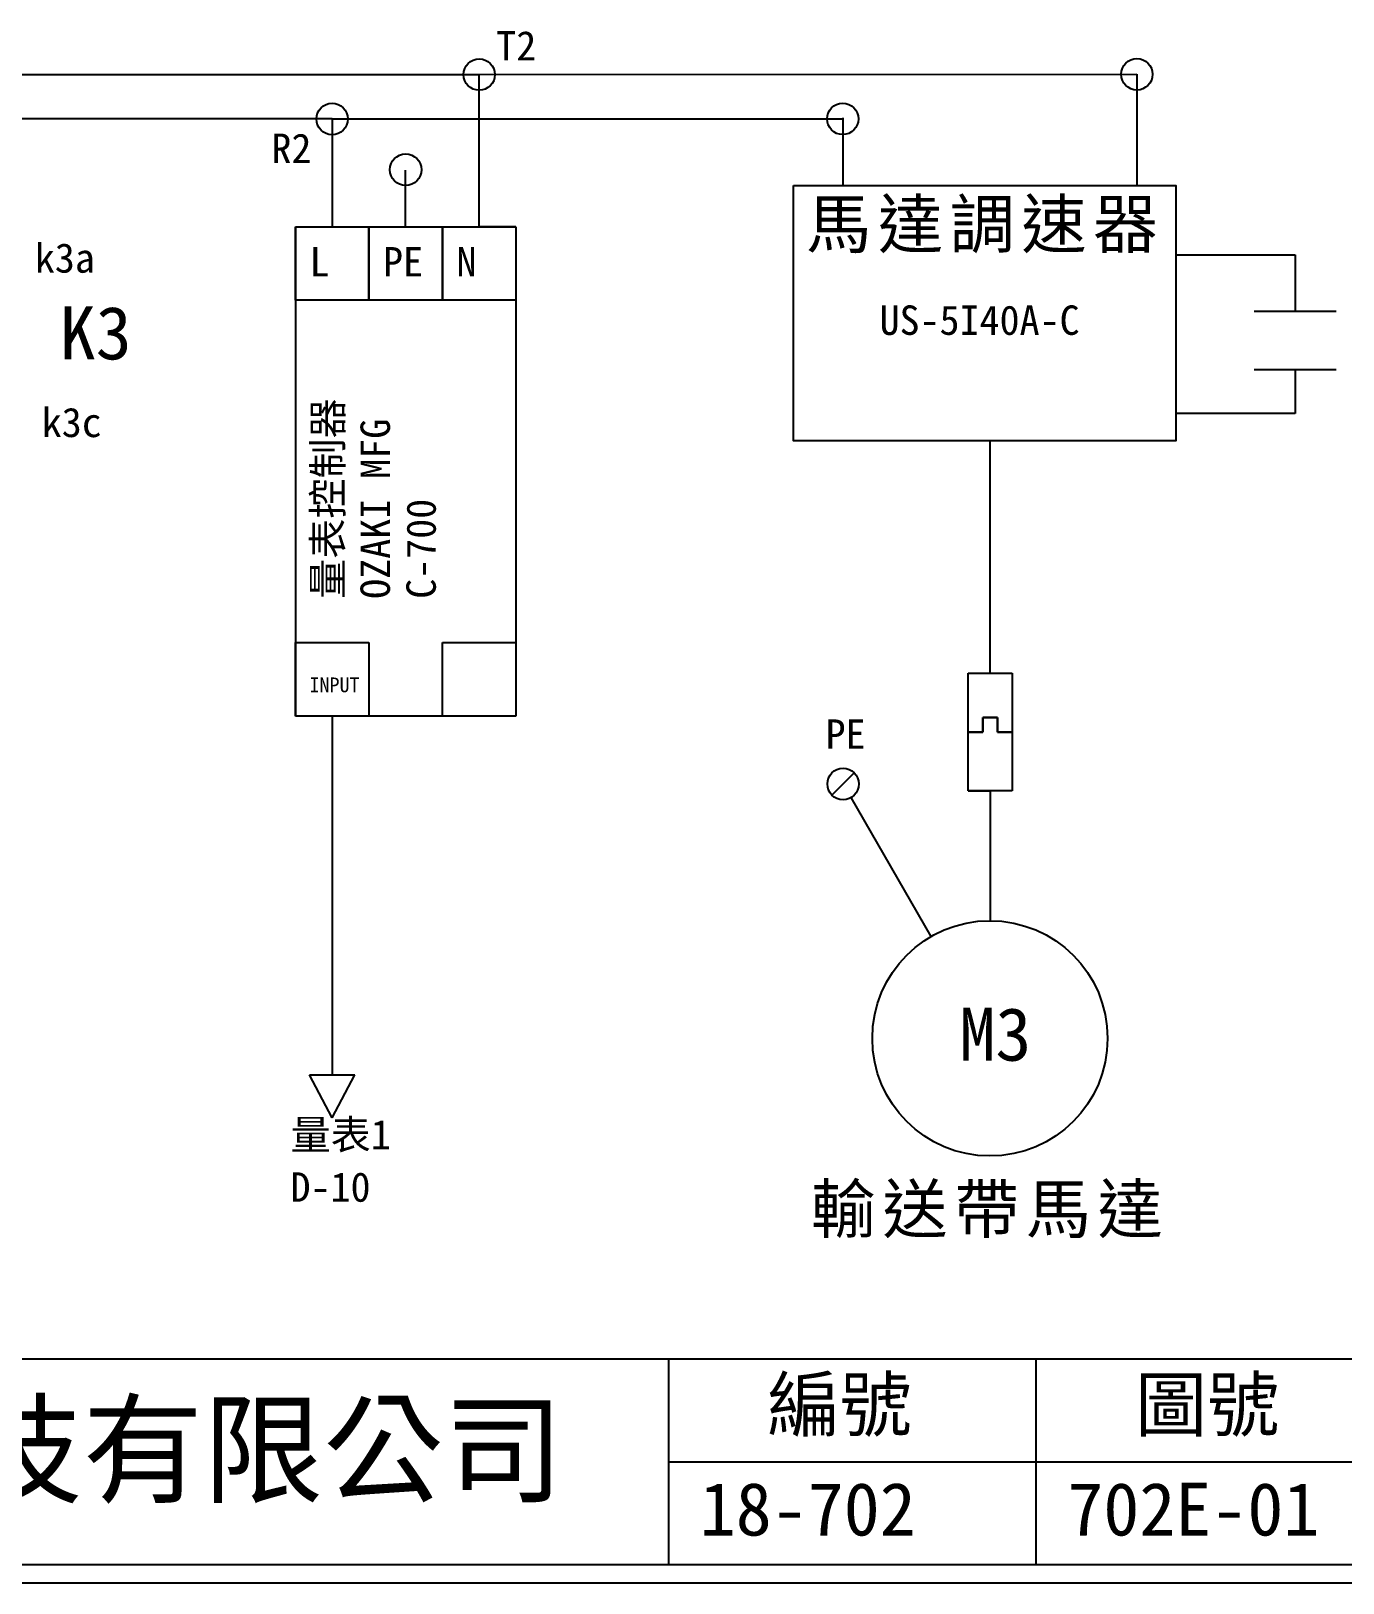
# Model space of a CAD drawing. Extents: x 1092 to 1379, y 1201 to 1405.
# Drawn here: x 1184 to 1273.2, y 1201.1 to 1306.7 of the extents above; entities that cross this region are included whole.
import ezdxf

# ---------------------------------------------------------------- set-up
doc = ezdxf.new("R2010")
doc.units = 0
doc.linetypes.add('ACAD_ISO03W100', pattern=[30, 12, -18])
doc.layers.get('0').update_dxf_attribs({"linetype": 'CONTINUOUS'})
doc.layers.add('圖框層', color=7, linetype='CONTINUOUS')
doc.layers.add('標尺寸層', color=3, linetype='CONTINUOUS')
doc.styles.add('STSL', font='kaiu.ttf')
doc.styles.add('標楷體', font='kaiu.ttf')

msp = doc.modelspace()

# ---------------------------------------------------------------- linework, layer by layer
at = {"color": 7}
for p, q in [((1259.19, 1303.74), (1259.2, 1296.21)), ((1239.19, 1300.76), (1239.2, 1296.21)), ((1239.97, 1256.23), (1238.45, 1254.71)), ((1245.2, 1245.1), (1239.75, 1254.54))]:
    msp.add_line(p, q, dxfattribs=at)
for centre, radius in [((1214.46, 1303.71), 1.07), ((1259.19, 1303.73), 1.07), ((1204.46, 1300.69), 1.07), ((1239.19, 1300.7), 1.07), ((1209.46, 1297.24), 1.07), ((1239.21, 1255.47), 1.07), ((1249.2, 1238.17), 8)]:
    msp.add_circle(centre, radius, dxfattribs=at)
at = {"layer": '圖框層', "color": 7}
for p, q in [((1092.84, 1216.38), (1377.35, 1216.38)), ((1227.35, 1202.38), (1227.35, 1216.38)), ((1252.35, 1202.38), (1252.35, 1216.38)), ((1227.35, 1209.38), (1377.35, 1209.38)), ((1092.84, 1202.38), (1377.35, 1202.38)), ((1091.59, 1201.14), (1378.59, 1201.14))]:
    msp.add_line(p, q, dxfattribs=at)
at = {"layer": '標尺寸層', "color": 7}
for p, q in [((1169.76, 1303.71), (1214.46, 1303.71)), ((1214.46, 1303.71), (1259.19, 1303.73)), ((1149.76, 1300.73), (1204.46, 1300.73)), ((1204.46, 1300.69), (1239.19, 1300.7)), ((1209.46, 1293.36), (1209.46, 1297.2)), ((1201.96, 1293.36), (1206.96, 1293.36)), ((1201.96, 1288.36), (1201.96, 1293.36)), ((1201.96, 1293.36), (1216.96, 1293.36)), ((1201.96, 1288.36), (1201.96, 1293.36)), ((1201.96, 1293.36), (1201.96, 1288.36)), ((1201.96, 1293.36), (1201.96, 1260.09)), ((1206.96, 1293.36), (1206.96, 1288.36)), ((1206.96, 1293.36), (1211.96, 1293.36)), ((1206.96, 1288.36), (1206.96, 1293.36)), ((1211.96, 1293.36), (1216.96, 1293.36)), ((1211.96, 1288.36), (1211.96, 1293.36)), ((1211.96, 1293.36), (1211.96, 1288.36)), ((1216.96, 1293.36), (1216.96, 1288.36)), ((1216.96, 1293.36), (1216.96, 1260.09)), ((1261.89, 1291.46), (1269.96, 1291.46)), ((1269.96, 1291.46), (1269.96, 1287.63)), ((1206.96, 1288.36), (1201.96, 1288.36)), ((1211.96, 1288.36), (1206.96, 1288.36)), ((1216.96, 1288.36), (1211.96, 1288.36)), ((1267.18, 1287.63), (1272.74, 1287.63)), ((1269.96, 1287.63), (1272.74, 1287.63)), ((1267.18, 1283.65), (1272.74, 1283.65)), ((1267.18, 1283.65), (1269.96, 1283.65)), ((1269.96, 1283.65), (1269.96, 1280.66)), ((1269.96, 1280.66), (1261.83, 1280.66)), ((1249.21, 1263), (1249.21, 1278.8)), ((1201.96, 1265.09), (1206.96, 1265.09)), ((1201.96, 1260.09), (1201.96, 1265.09)), ((1201.96, 1260.09), (1201.96, 1265.09)), ((1201.96, 1260.09), (1201.96, 1265.09)), ((1201.96, 1265.09), (1201.96, 1260.09)), ((1206.96, 1265.09), (1206.96, 1260.09)), ((1211.96, 1265.09), (1216.96, 1265.09)), ((1211.96, 1260.09), (1211.96, 1265.09)), ((1216.96, 1265.09), (1216.96, 1260.09)), ((1247.71, 1259), (1247.71, 1263)), ((1247.71, 1263), (1250.71, 1263)), ((1247.71, 1263), (1249.21, 1263)), ((1250.71, 1263), (1250.71, 1259)), ((1216.96, 1260.09), (1201.96, 1260.09)), ((1206.96, 1260.09), (1201.96, 1260.09)), ((1204.46, 1260.09), (1204.46, 1235.68)), ((1216.96, 1260.09), (1211.96, 1260.09)), ((1249.71, 1260), (1248.71, 1260)), ((1248.71, 1260), (1248.71, 1259)), ((1248.71, 1259), (1248.71, 1260)), ((1248.71, 1260), (1249.71, 1260)), ((1249.71, 1259), (1249.71, 1260)), ((1249.71, 1260), (1249.71, 1259)), ((1248.71, 1259), (1247.71, 1259)), ((1247.71, 1259), (1248.71, 1259)), ((1247.71, 1255), (1247.71, 1259)), ((1250.71, 1259), (1249.71, 1259)), ((1249.71, 1259), (1250.71, 1259)), ((1250.71, 1259), (1250.71, 1255)), ((1250.71, 1255), (1247.71, 1255)), ((1247.71, 1255), (1249.21, 1255)), ((1249.21, 1255), (1249.21, 1246.17)), ((1202.91, 1235.68), (1206.01, 1235.68)), ((1204.46, 1232.77), (1202.91, 1235.68)), ((1204.46, 1232.77), (1206.01, 1235.68))]:
    msp.add_line(p, q, dxfattribs=at)
at = {"layer": '標尺寸層', "color": 7, "linetype": 'ACAD_ISO03W100'}
for p, q in [((1214.46, 1293.36), (1214.46, 1303.71)), ((1204.46, 1300.73), (1204.46, 1293.36)), ((1201.96, 1293.36), (1204.46, 1293.36)), ((1216.96, 1293.36), (1214.46, 1293.36))]:
    msp.add_line(p, q, dxfattribs=at)
at = {"layer": '標尺寸層', "color": 7}
msp.add_lwpolyline([(1235.84, 1296.17), (1261.83, 1296.17), (1261.83, 1278.8), (1235.84, 1278.8)], close=True, dxfattribs=at)

# ---------------------------------------------------------------- texts
at = {"color": 7, "char_height": 3.25, "width": 24.1454, "attachment_point": 2, "style": '標楷體'}
for s, insert in [('{\\T1.1;馬達調速器}', (1248.89, 1295.17)), ('{\\T1.1;輸送帶馬達}', (1249.2, 1228.19))]:
    msp.add_mtext(s, dxfattribs=dict(at, insert=insert))
at = {"layer": '圖框層', "color": 7, "style": 'STSL'}
for s, height, p in [('T2', 2, (1215.62, 1304.67)), ('R2', 2, (1200.33, 1297.7)), ('k3a', 2, (1184.24, 1290.24)), ('L', 2, (1202.92, 1289.98)), ('PE', 2, (1207.92, 1289.98)), ('N', 2, (1212.92, 1289.98)), ('K3', 3.6, (1185.93, 1284.34)), ('US-5I40A-C', 2, (1241.69, 1286.01)), ('k3c', 2, (1184.71, 1279.06)), ('INPUT', 1, (1202.92, 1261.71)), ('PE', 2, (1238.02, 1257.86)), ('M3', 3.6, (1247.12, 1236.65)), ('量表1', 2, (1201.63, 1230.62)), ('D-10', 2, (1201.63, 1227.06)), ('編號', 3.6, (1234.06, 1211.47)), ('圖號', 3.6, (1259.06, 1211.47)), ('泓陞自動化科技有限公司', 6, (1130.2, 1207.21)), ('18-702', 3.6, (1229.46, 1204.36)), ('702E-01', 3.6, (1254.46, 1204.36))]:
    msp.add_text(s, height=height, dxfattribs=at).set_placement(p)
for s, p in [('量表控制器', (1205.16, 1268.06)), ('OZAKI MFG', (1208.39, 1268.06)), ('C-700', (1211.51, 1268.06))]:
    msp.add_text(s, height=2, rotation=90, dxfattribs=at).set_placement(p)

doc.saveas('drawing.dxf')
